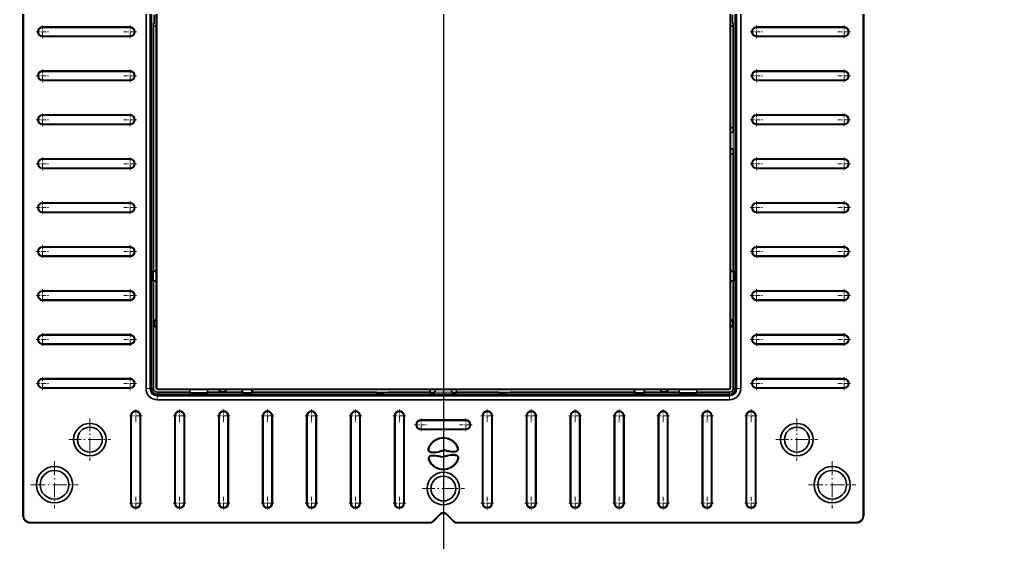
# Model space of a CAD drawing. Header units: inches. Extents: x 258415 to 640093, y 441672 to 945769.
# Drawn here: x 318819.8 to 319075.1, y 470192.4 to 470329.5 of the extents above; entities that cross this region are included whole.
import ezdxf

# ---------------------------------------------------------------- set-up
doc = ezdxf.new("R2010")
doc.units = ezdxf.units.IN
doc.header["$MEASUREMENT"] = 0
doc.linetypes.add('DASHDOT', pattern=[18.5, 12, -3, 0.5, -3])
doc.layers.add('A-DIMESNION-1', color=7, linetype='Continuous')
doc.layers.add('CQ_callout', color=34, linetype='Continuous')
doc.layers.add('CQ Lighting', color=5, linetype='Continuous', lineweight=0)
doc.layers.add('CQ lighting plan', color=7, linetype='Continuous', lineweight=0)
doc.styles.get("Standard").update_dxf_attribs({"font": 'arial.ttf'})
doc.dimstyles.new('CQ Anno', dxfattribs={"dimscale": 40, "dimtxt": 2.2, "dimasz": 0.75, "dimexe": 1, "dimexo": 0.5, "dimgap": 0.5, "dimtad": 1, "dimrnd": 1, "dimdsep": 46, "dimtxsty": 'Standard', "dimblk": 'x-04-bw-gf-dim-50$0$DIM12', "dimcen": 0.0025, "dimdle": 0.5, "dimclrd": 8, "dimclre": 8, "dimclrt": 2, "dimazin": 2, "dimtfac": 1, "dimtix": 1, "dimtmove": 1, "dimatfit": 0, "dimfxl": 50, "dimtolj": 1, "dimtzin": 0, "dimlwd": -1, "dimarcsym": 1})
doc.dimstyles.get("Standard").update_dxf_attribs({"dimtxt": 0.18, "dimasz": 0.18, "dimexe": 0.18, "dimexo": 0.0625, "dimgap": 0.09, "dimtad": 0, "dimtih": 1, "dimtoh": 1, "dimdec": 4, "dimzin": 0, "dimdsep": 46, "dimtxsty": 'Standard', "dimcen": 0.09, "dimadec": 0, "dimazin": 0, "dimtfac": 1, "dimtdec": 4, "dimtofl": 0, "dimtmove": 0, "dimatfit": 3, "dimfxl": 1, "dimtolj": 1, "dimtzin": 0, "dimarcsym": 0})

# ---------------------------------------------------------------- blocks, each defined once
blk = doc.blocks.new('T.HC0E0.HQ12 top')
at = {"layer": 'CQ Lighting', "color": 1, "lineweight": 35}
for p, q in [((441352.04, 519356.81), (441486.63, 519356.81)), ((441352.04, 519356.69), (441486.63, 519356.69)), ((441350.04, 519250.23), (441350.04, 519354.81)), ((441350.16, 519250.23), (441350.16, 519354.81)), ((441385.27, 519328.78), (441385.27, 519351.66)), ((441385.39, 519328.78), (441385.39, 519351.66)), ((441387.69, 519328.78), (441387.69, 519351.66)), ((441387.81, 519328.78), (441387.81, 519351.66)), ((441396.77, 519328.78), (441396.77, 519351.66)), ((441396.89, 519328.78), (441396.89, 519351.66)), ((441399.19, 519328.78), (441399.19, 519351.66)), ((441399.31, 519328.78), (441399.31, 519351.66)), ((441408.27, 519328.78), (441408.27, 519351.66)), ((441408.39, 519328.78), (441408.39, 519351.66)), ((441410.69, 519328.78), (441410.69, 519351.66)), ((441410.81, 519328.78), (441410.81, 519351.66)), ((441419.77, 519328.78), (441419.77, 519351.66)), ((441419.89, 519328.78), (441419.89, 519351.66)), ((441422.19, 519328.78), (441422.19, 519351.66)), ((441422.31, 519328.78), (441422.31, 519351.66)), ((441431.27, 519328.78), (441431.27, 519351.66)), ((441431.39, 519328.78), (441431.39, 519351.66)), ((441433.69, 519328.78), (441433.69, 519351.66)), ((441433.81, 519328.78), (441433.81, 519351.66)), ((441442.77, 519328.78), (441442.77, 519351.66)), ((441442.89, 519328.78), (441442.89, 519351.66)), ((441445.19, 519328.78), (441445.19, 519351.66)), ((441445.31, 519328.78), (441445.31, 519351.66)), ((441454.27, 519328.78), (441454.27, 519351.66)), ((441454.39, 519328.78), (441454.39, 519351.66)), ((441456.69, 519328.78), (441456.69, 519351.66)), ((441456.81, 519328.78), (441456.81, 519351.66)), ((441465.77, 519328.78), (441465.77, 519351.66)), ((441465.89, 519328.78), (441465.89, 519351.66)), ((441468.19, 519328.78), (441468.19, 519351.66)), ((441468.31, 519328.78), (441468.31, 519351.66)), ((441477.27, 519328.78), (441477.27, 519351.66)), ((441477.39, 519328.78), (441477.39, 519351.66)), ((441479.69, 519328.78), (441479.69, 519351.66)), ((441479.81, 519328.78), (441479.81, 519351.66)), ((441355.19, 519328.59), (441378.08, 519328.59)), ((441355.19, 519328.46), (441378.08, 519328.46)), ((441355.19, 519326.16), (441378.08, 519326.16)), ((441355.19, 519326.04), (441378.08, 519326.04)), ((441594.89, 519324.61), (441385.19, 519324.61)), ((441594.89, 519323.55), (441385.19, 519323.55)), ((441594.89, 519323.15), (441385.19, 519323.15)), ((441413.29, 519322.62), (441385.19, 519322.62)), ((441594.65, 519321.92), (441385.43, 519321.92)), ((441478.55, 519322.62), (441415.99, 519322.62)), ((441382.24, 519321.66), (441382.24, 519171.96)), ((441383.31, 519321.66), (441383.31, 519171.96)), ((441383.7, 519321.66), (441383.7, 519171.96)), ((441384.93, 519321.42), (441384.93, 519172.21)), ((441385.04, 519321.31), (441385.04, 519172.31)), ((441594.54, 519321.81), (441385.54, 519321.81)), ((441355.19, 519317.09), (441378.08, 519317.09)), ((441355.19, 519316.96), (441378.08, 519316.96)), ((441355.19, 519314.66), (441378.08, 519314.66)), ((441355.19, 519314.54), (441378.08, 519314.54)), ((441355.19, 519305.59), (441378.08, 519305.59)), ((441355.19, 519305.46), (441378.08, 519305.46)), ((441355.19, 519303.16), (441378.08, 519303.16)), ((441355.19, 519303.04), (441378.08, 519303.04)), ((441384.23, 519296.76), (441384.23, 519266.28)), ((441355.19, 519294.09), (441378.08, 519294.09)), ((441355.19, 519293.96), (441378.08, 519293.96)), ((441355.19, 519291.66), (441378.08, 519291.66)), ((441355.19, 519291.54), (441378.08, 519291.54)), ((441355.19, 519282.59), (441378.08, 519282.59)), ((441355.19, 519282.46), (441378.08, 519282.46)), ((441355.19, 519280.16), (441378.08, 519280.16)), ((441355.19, 519280.04), (441378.08, 519280.04)), ((441355.19, 519271.09), (441378.08, 519271.09)), ((441355.19, 519270.96), (441378.08, 519270.96)), ((441355.19, 519268.66), (441378.08, 519268.66)), ((441355.19, 519268.54), (441378.08, 519268.54)), ((441355.19, 519259.59), (441378.08, 519259.59)), ((441355.19, 519259.46), (441378.08, 519259.46)), ((441355.19, 519257.16), (441378.08, 519257.16)), ((441355.19, 519257.04), (441378.08, 519257.04)), ((441350.04, 519138.81), (441350.04, 519243.4)), ((441350.16, 519138.81), (441350.16, 519243.4)), ((441355.19, 519236.59), (441378.08, 519236.59)), ((441355.19, 519236.46), (441378.08, 519236.46)), ((441355.19, 519234.16), (441378.08, 519234.16)), ((441355.19, 519234.04), (441378.08, 519234.04)), ((441355.19, 519225.09), (441378.08, 519225.09)), ((441355.19, 519224.96), (441378.08, 519224.96)), ((441384.23, 519227.35), (441384.23, 519196.86)), ((441355.19, 519222.66), (441378.08, 519222.66)), ((441355.19, 519222.54), (441378.08, 519222.54)), ((441355.19, 519213.59), (441378.08, 519213.59)), ((441355.19, 519213.46), (441378.08, 519213.46)), ((441355.19, 519211.16), (441378.08, 519211.16)), ((441355.19, 519211.04), (441378.08, 519211.04)), ((441355.19, 519202.09), (441378.08, 519202.09)), ((441355.19, 519201.96), (441378.08, 519201.96)), ((441355.19, 519199.66), (441378.08, 519199.66)), ((441355.19, 519199.54), (441378.08, 519199.54)), ((441355.19, 519190.59), (441378.08, 519190.59)), ((441355.19, 519190.46), (441378.08, 519190.46)), ((441355.19, 519188.16), (441378.08, 519188.16)), ((441355.19, 519188.04), (441378.08, 519188.04)), ((441355.19, 519179.09), (441378.08, 519179.09)), ((441355.19, 519178.96), (441378.08, 519178.96)), ((441355.19, 519176.66), (441378.08, 519176.66)), ((441355.19, 519176.54), (441378.08, 519176.54)), ((441385.43, 519171.71), (441594.65, 519171.71)), ((441385.54, 519171.81), (441594.54, 519171.81)), ((441385.19, 519171.01), (441413.29, 519171.01)), ((441385.19, 519170.48), (441594.89, 519170.48)), ((441385.19, 519170.08), (441594.89, 519170.08)), ((441385.19, 519169.01), (441594.89, 519169.01)), ((441355.19, 519167.59), (441378.08, 519167.59)), ((441355.19, 519167.46), (441378.08, 519167.46)), ((441355.19, 519165.16), (441378.08, 519165.16)), ((441355.19, 519165.04), (441378.08, 519165.04)), ((441385.27, 519141.96), (441385.27, 519164.85)), ((441385.39, 519141.96), (441385.39, 519164.85)), ((441387.69, 519141.96), (441387.69, 519164.85)), ((441387.81, 519141.96), (441387.81, 519164.85)), ((441396.77, 519141.96), (441396.77, 519164.85)), ((441396.89, 519141.96), (441396.89, 519164.85)), ((441399.19, 519141.96), (441399.19, 519164.85)), ((441399.31, 519141.96), (441399.31, 519164.85)), ((441408.27, 519141.96), (441408.27, 519164.85)), ((441408.39, 519141.96), (441408.39, 519164.85)), ((441410.69, 519141.96), (441410.69, 519164.85)), ((441410.81, 519141.96), (441410.81, 519164.85)), ((441419.77, 519141.96), (441419.77, 519164.85)), ((441419.89, 519141.96), (441419.89, 519164.85)), ((441422.19, 519141.96), (441422.19, 519164.85)), ((441422.31, 519141.96), (441422.31, 519164.85)), ((441431.27, 519141.96), (441431.27, 519164.85)), ((441431.39, 519141.96), (441431.39, 519164.85)), ((441433.69, 519141.96), (441433.69, 519164.85)), ((441433.81, 519141.96), (441433.81, 519164.85)), ((441442.77, 519141.96), (441442.77, 519164.85)), ((441442.89, 519141.96), (441442.89, 519164.85)), ((441445.19, 519141.96), (441445.19, 519164.85)), ((441445.31, 519141.96), (441445.31, 519164.85)), ((441454.27, 519141.96), (441454.27, 519164.85)), ((441454.39, 519141.96), (441454.39, 519164.85)), ((441456.69, 519141.96), (441456.69, 519164.85)), ((441456.81, 519141.96), (441456.81, 519164.85)), ((441465.77, 519141.96), (441465.77, 519164.85)), ((441465.89, 519141.96), (441465.89, 519164.85)), ((441468.19, 519141.96), (441468.19, 519164.85)), ((441468.31, 519141.96), (441468.31, 519164.85)), ((441477.27, 519141.96), (441477.27, 519164.85)), ((441477.39, 519141.96), (441477.39, 519164.85)), ((441479.69, 519141.96), (441479.69, 519164.85)), ((441479.81, 519141.96), (441479.81, 519164.85)), ((441486.63, 519136.94), (441352.04, 519136.94)), ((441486.63, 519136.81), (441352.04, 519136.81))]:
    blk.add_line(p, q, dxfattribs=at)
at = {"layer": 'CQ Lighting', "color": 1, "lineweight": 13, "ltscale": 0.00307}
for p, q in [((441352.04, 519356.69), (441352.04, 519356.81)), ((441350.16, 519354.81), (441350.04, 519354.81)), ((441454.27, 519351.66), (441454.39, 519351.66)), ((441456.81, 519351.66), (441456.69, 519351.66)), ((441465.77, 519351.66), (441465.89, 519351.66)), ((441468.31, 519351.66), (441468.19, 519351.66)), ((441477.27, 519351.66), (441477.39, 519351.66)), ((441479.81, 519351.66), (441479.69, 519351.66)), ((441454.27, 519328.78), (441454.39, 519328.78)), ((441456.81, 519328.78), (441456.69, 519328.78)), ((441465.77, 519328.78), (441465.89, 519328.78)), ((441468.31, 519328.78), (441468.19, 519328.78)), ((441477.27, 519328.78), (441477.39, 519328.78)), ((441479.81, 519328.78), (441479.69, 519328.78)), ((441355.19, 519294.09), (441355.19, 519293.96)), ((441378.08, 519294.09), (441378.08, 519293.96)), ((441355.19, 519291.54), (441355.19, 519291.66)), ((441378.08, 519291.54), (441378.08, 519291.66)), ((441355.19, 519282.59), (441355.19, 519282.46)), ((441378.08, 519282.59), (441378.08, 519282.46)), ((441355.19, 519280.04), (441355.19, 519280.16)), ((441378.08, 519280.04), (441378.08, 519280.16)), ((441355.19, 519271.09), (441355.19, 519270.96)), ((441378.08, 519271.09), (441378.08, 519270.96)), ((441355.19, 519268.54), (441355.19, 519268.66)), ((441378.08, 519268.54), (441378.08, 519268.66)), ((441355.19, 519259.59), (441355.19, 519259.46)), ((441378.08, 519259.59), (441378.08, 519259.46)), ((441355.19, 519257.04), (441355.19, 519257.16)), ((441378.08, 519257.04), (441378.08, 519257.16)), ((441366.66, 519250.67), (441366.7, 519250.56)), ((441368.85, 519250.64), (441368.93, 519250.55)), ((441369.31, 519250.77), (441369.29, 519250.65)), ((441374.45, 519252.66), (441374.58, 519252.66)), ((441350.16, 519250.23), (441350.04, 519250.23)), ((441350.42, 519249.61), (441350.33, 519249.52)), ((441367.69, 519250.05), (441367.57, 519250.03)), ((441367.72, 519249.82), (441367.6, 519249.81)), ((441368.51, 519250.06), (441368.63, 519250.02)), ((441352.42, 519247.61), (441352.33, 519247.52)), ((441352.42, 519246.02), (441352.33, 519246.11)), ((441363.96, 519246.82), (441364.09, 519246.82)), ((441372.37, 519246.81), (441372.25, 519246.81)), ((441350.16, 519243.4), (441350.04, 519243.4)), ((441350.42, 519244.02), (441350.33, 519244.11)), ((441367.02, 519242.86), (441367.05, 519242.98)), ((441367.49, 519242.99), (441367.4, 519243.08)), ((441367.82, 519243.57), (441367.71, 519243.61)), ((441368.62, 519243.81), (441368.74, 519243.82)), ((441368.64, 519243.58), (441368.76, 519243.6)), ((441369.68, 519242.96), (441369.63, 519243.07)), ((441374.45, 519240.96), (441374.58, 519240.96)), ((441355.19, 519236.59), (441355.19, 519236.46)), ((441378.08, 519236.59), (441378.08, 519236.46)), ((441355.19, 519234.04), (441355.19, 519234.16)), ((441378.08, 519234.04), (441378.08, 519234.16)), ((441355.19, 519225.09), (441355.19, 519224.96)), ((441378.08, 519225.09), (441378.08, 519224.96)), ((441355.19, 519222.54), (441355.19, 519222.66)), ((441378.08, 519222.54), (441378.08, 519222.66)), ((441355.19, 519213.59), (441355.19, 519213.46)), ((441378.08, 519213.59), (441378.08, 519213.46)), ((441355.19, 519211.04), (441355.19, 519211.16)), ((441378.08, 519211.04), (441378.08, 519211.16)), ((441355.19, 519202.09), (441355.19, 519201.96)), ((441378.08, 519202.09), (441378.08, 519201.96)), ((441355.19, 519199.54), (441355.19, 519199.66)), ((441378.08, 519199.54), (441378.08, 519199.66)), ((441355.19, 519190.59), (441355.19, 519190.46)), ((441378.08, 519190.59), (441378.08, 519190.46)), ((441355.19, 519188.04), (441355.19, 519188.16)), ((441378.08, 519188.04), (441378.08, 519188.16)), ((441454.27, 519164.85), (441454.39, 519164.85)), ((441456.81, 519164.85), (441456.69, 519164.85)), ((441465.77, 519164.85), (441465.89, 519164.85)), ((441468.31, 519164.85), (441468.19, 519164.85)), ((441477.27, 519164.85), (441477.39, 519164.85)), ((441479.81, 519164.85), (441479.69, 519164.85)), ((441454.27, 519141.96), (441454.39, 519141.96)), ((441456.81, 519141.96), (441456.69, 519141.96)), ((441465.77, 519141.96), (441465.89, 519141.96)), ((441468.31, 519141.96), (441468.19, 519141.96)), ((441477.27, 519141.96), (441477.39, 519141.96)), ((441479.81, 519141.96), (441479.69, 519141.96)), ((441350.16, 519138.81), (441350.04, 519138.81)), ((441352.04, 519136.94), (441352.04, 519136.81))]:
    blk.add_line(p, q, dxfattribs=at)
at = {"layer": 'CQ Lighting', "color": 1, "linetype": 'DASHDOT', "lineweight": 13, "ltscale": 0.308749}
for p, q in [((441360.04, 519354.73), (441360.04, 519342.38)), ((441360.04, 519151.25), (441360.04, 519138.9))]:
    blk.add_line(p, q, dxfattribs=at)
at = {"layer": 'CQ Lighting', "color": 1, "linetype": 'DASHDOT', "lineweight": 13, "ltscale": 0.082732}
for p, q in [((441386.54, 519353.32), (441386.54, 519350.01)), ((441398.04, 519353.32), (441398.04, 519350.01)), ((441409.54, 519353.32), (441409.54, 519350.01)), ((441421.04, 519353.32), (441421.04, 519350.01)), ((441432.54, 519353.32), (441432.54, 519350.01)), ((441444.04, 519353.32), (441444.04, 519350.01)), ((441455.54, 519353.32), (441455.54, 519350.01)), ((441467.04, 519353.32), (441467.04, 519350.01)), ((441478.54, 519353.32), (441478.54, 519350.01)), ((441386.54, 519330.43), (441386.54, 519327.12)), ((441398.04, 519330.43), (441398.04, 519327.12)), ((441409.54, 519330.43), (441409.54, 519327.12)), ((441421.04, 519330.43), (441421.04, 519327.12)), ((441432.54, 519330.43), (441432.54, 519327.12)), ((441444.04, 519330.43), (441444.04, 519327.12)), ((441455.54, 519330.43), (441455.54, 519327.12)), ((441467.04, 519330.43), (441467.04, 519327.12)), ((441478.54, 519330.43), (441478.54, 519327.12)), ((441355.19, 519294.47), (441355.19, 519291.16)), ((441378.08, 519294.47), (441378.08, 519291.16)), ((441355.19, 519282.97), (441355.19, 519279.66)), ((441378.08, 519282.97), (441378.08, 519279.66)), ((441355.19, 519271.47), (441355.19, 519268.16)), ((441378.08, 519271.47), (441378.08, 519268.16)), ((441355.19, 519259.97), (441355.19, 519256.66)), ((441378.08, 519259.97), (441378.08, 519256.66)), ((441355.19, 519236.97), (441355.19, 519233.66)), ((441378.08, 519236.97), (441378.08, 519233.66)), ((441355.19, 519225.47), (441355.19, 519222.16)), ((441378.08, 519225.47), (441378.08, 519222.16)), ((441355.19, 519213.97), (441355.19, 519210.66)), ((441378.08, 519213.97), (441378.08, 519210.66)), ((441355.19, 519202.47), (441355.19, 519199.16)), ((441378.08, 519202.47), (441378.08, 519199.16)), ((441355.19, 519190.97), (441355.19, 519187.66)), ((441378.08, 519190.97), (441378.08, 519187.66)), ((441386.54, 519143.62), (441386.54, 519140.31)), ((441398.04, 519143.62), (441398.04, 519140.31)), ((441409.54, 519143.62), (441409.54, 519140.31)), ((441421.04, 519143.62), (441421.04, 519140.31)), ((441432.54, 519143.62), (441432.54, 519140.31)), ((441444.04, 519143.62), (441444.04, 519140.31)), ((441455.54, 519143.62), (441455.54, 519140.31)), ((441467.04, 519143.62), (441467.04, 519140.31)), ((441478.54, 519143.62), (441478.54, 519140.31))]:
    blk.add_line(p, q, dxfattribs=at)
at = {"layer": 'CQ Lighting', "color": 1, "linetype": 'DASHDOT', "lineweight": 13, "ltscale": 0.082731}
for p, q in [((441388.19, 519351.66), (441384.88, 519351.66)), ((441399.69, 519351.66), (441396.38, 519351.66)), ((441411.19, 519351.66), (441407.88, 519351.66)), ((441422.69, 519351.66), (441419.38, 519351.66)), ((441434.19, 519351.66), (441430.88, 519351.66)), ((441445.69, 519351.66), (441442.38, 519351.66)), ((441457.19, 519351.66), (441453.88, 519351.66)), ((441468.69, 519351.66), (441465.38, 519351.66)), ((441480.19, 519351.66), (441476.88, 519351.66)), ((441356.84, 519327.31), (441353.53, 519327.31)), ((441379.73, 519327.31), (441376.42, 519327.31)), ((441388.19, 519328.78), (441384.88, 519328.78)), ((441399.69, 519328.78), (441396.38, 519328.78)), ((441411.19, 519328.78), (441407.88, 519328.78)), ((441422.69, 519328.78), (441419.38, 519328.78)), ((441434.19, 519328.78), (441430.88, 519328.78)), ((441445.69, 519328.78), (441442.38, 519328.78)), ((441457.19, 519328.78), (441453.88, 519328.78)), ((441468.69, 519328.78), (441465.38, 519328.78)), ((441480.19, 519328.78), (441476.88, 519328.78)), ((441356.84, 519315.81), (441353.53, 519315.81)), ((441379.73, 519315.81), (441376.42, 519315.81)), ((441356.84, 519304.31), (441353.53, 519304.31)), ((441379.73, 519304.31), (441376.42, 519304.31)), ((441356.84, 519292.81), (441353.53, 519292.81)), ((441379.73, 519292.81), (441376.42, 519292.81)), ((441356.84, 519281.31), (441353.53, 519281.31)), ((441379.73, 519281.31), (441376.42, 519281.31)), ((441356.84, 519269.81), (441353.53, 519269.81)), ((441379.73, 519269.81), (441376.42, 519269.81)), ((441356.84, 519258.31), (441353.53, 519258.31)), ((441379.73, 519258.31), (441376.42, 519258.31)), ((441375.73, 519254.32), (441375.73, 519251.01)), ((441377.38, 519252.66), (441374.07, 519252.66)), ((441377.38, 519240.96), (441374.07, 519240.96)), ((441375.73, 519242.62), (441375.73, 519239.31)), ((441356.84, 519235.31), (441353.53, 519235.31)), ((441379.73, 519235.31), (441376.42, 519235.31)), ((441356.84, 519223.81), (441353.53, 519223.81)), ((441379.73, 519223.81), (441376.42, 519223.81)), ((441356.84, 519212.31), (441353.53, 519212.31)), ((441379.73, 519212.31), (441376.42, 519212.31)), ((441356.84, 519200.81), (441353.53, 519200.81)), ((441379.73, 519200.81), (441376.42, 519200.81)), ((441356.84, 519189.31), (441353.53, 519189.31)), ((441379.73, 519189.31), (441376.42, 519189.31)), ((441356.84, 519177.81), (441353.53, 519177.81)), ((441379.73, 519177.81), (441376.42, 519177.81)), ((441356.84, 519166.31), (441353.53, 519166.31)), ((441379.73, 519166.31), (441376.42, 519166.31)), ((441386.54, 519166.51), (441386.54, 519163.2)), ((441398.04, 519166.51), (441398.04, 519163.2)), ((441409.54, 519166.51), (441409.54, 519163.2)), ((441421.04, 519166.51), (441421.04, 519163.2)), ((441432.54, 519166.51), (441432.54, 519163.2)), ((441444.04, 519166.51), (441444.04, 519163.2)), ((441455.54, 519166.51), (441455.54, 519163.2)), ((441467.04, 519166.51), (441467.04, 519163.2)), ((441478.54, 519166.51), (441478.54, 519163.2)), ((441388.19, 519164.85), (441384.88, 519164.85)), ((441399.69, 519164.85), (441396.38, 519164.85)), ((441411.19, 519164.85), (441407.88, 519164.85)), ((441422.69, 519164.85), (441419.38, 519164.85)), ((441434.19, 519164.85), (441430.88, 519164.85)), ((441445.69, 519164.85), (441442.38, 519164.85)), ((441457.19, 519164.85), (441453.88, 519164.85)), ((441468.69, 519164.85), (441465.38, 519164.85)), ((441480.19, 519164.85), (441476.88, 519164.85)), ((441388.19, 519141.96), (441384.88, 519141.96)), ((441399.69, 519141.96), (441396.38, 519141.96)), ((441411.19, 519141.96), (441407.88, 519141.96)), ((441422.69, 519141.96), (441419.38, 519141.96)), ((441434.19, 519141.96), (441430.88, 519141.96)), ((441445.69, 519141.96), (441442.38, 519141.96)), ((441457.19, 519141.96), (441453.88, 519141.96)), ((441468.69, 519141.96), (441465.38, 519141.96)), ((441480.19, 519141.96), (441476.88, 519141.96))]:
    blk.add_line(p, q, dxfattribs=at)
at = {"layer": 'CQ Lighting', "color": 1, "lineweight": 13, "ltscale": 0.003069}
for p, q in [((441385.27, 519351.66), (441385.39, 519351.66)), ((441387.81, 519351.66), (441387.69, 519351.66)), ((441396.77, 519351.66), (441396.89, 519351.66)), ((441399.31, 519351.66), (441399.19, 519351.66)), ((441408.27, 519351.66), (441408.39, 519351.66)), ((441410.81, 519351.66), (441410.69, 519351.66)), ((441419.77, 519351.66), (441419.89, 519351.66)), ((441422.31, 519351.66), (441422.19, 519351.66)), ((441431.27, 519351.66), (441431.39, 519351.66)), ((441433.81, 519351.66), (441433.69, 519351.66)), ((441442.77, 519351.66), (441442.89, 519351.66)), ((441445.31, 519351.66), (441445.19, 519351.66)), ((441355.19, 519328.59), (441355.19, 519328.46)), ((441378.08, 519328.59), (441378.08, 519328.46)), ((441385.27, 519328.78), (441385.39, 519328.78)), ((441387.81, 519328.78), (441387.69, 519328.78)), ((441396.77, 519328.78), (441396.89, 519328.78)), ((441399.31, 519328.78), (441399.19, 519328.78)), ((441408.27, 519328.78), (441408.39, 519328.78)), ((441410.81, 519328.78), (441410.69, 519328.78)), ((441419.77, 519328.78), (441419.89, 519328.78)), ((441422.31, 519328.78), (441422.19, 519328.78)), ((441431.27, 519328.78), (441431.39, 519328.78)), ((441433.81, 519328.78), (441433.69, 519328.78)), ((441442.77, 519328.78), (441442.89, 519328.78)), ((441445.31, 519328.78), (441445.19, 519328.78)), ((441355.19, 519326.04), (441355.19, 519326.16)), ((441378.08, 519326.04), (441378.08, 519326.16)), ((441355.19, 519317.09), (441355.19, 519316.96)), ((441378.08, 519317.09), (441378.08, 519316.96)), ((441355.19, 519314.54), (441355.19, 519314.66)), ((441378.08, 519314.54), (441378.08, 519314.66)), ((441355.19, 519305.59), (441355.19, 519305.46)), ((441378.08, 519305.59), (441378.08, 519305.46)), ((441355.19, 519303.04), (441355.19, 519303.16)), ((441378.08, 519303.04), (441378.08, 519303.16)), ((441377, 519252.66), (441376.88, 519252.66)), ((441377, 519240.96), (441376.88, 519240.96)), ((441355.19, 519179.09), (441355.19, 519178.96)), ((441378.08, 519179.09), (441378.08, 519178.96)), ((441355.19, 519176.54), (441355.19, 519176.66)), ((441378.08, 519176.54), (441378.08, 519176.66)), ((441355.19, 519167.59), (441355.19, 519167.46)), ((441378.08, 519167.59), (441378.08, 519167.46)), ((441355.19, 519165.04), (441355.19, 519165.16)), ((441378.08, 519165.04), (441378.08, 519165.16)), ((441385.27, 519164.85), (441385.39, 519164.85)), ((441387.81, 519164.85), (441387.69, 519164.85)), ((441396.77, 519164.85), (441396.89, 519164.85)), ((441399.31, 519164.85), (441399.19, 519164.85)), ((441408.27, 519164.85), (441408.39, 519164.85)), ((441410.81, 519164.85), (441410.69, 519164.85)), ((441419.77, 519164.85), (441419.89, 519164.85)), ((441422.31, 519164.85), (441422.19, 519164.85)), ((441431.27, 519164.85), (441431.39, 519164.85)), ((441433.81, 519164.85), (441433.69, 519164.85)), ((441442.77, 519164.85), (441442.89, 519164.85)), ((441445.31, 519164.85), (441445.19, 519164.85)), ((441385.27, 519141.96), (441385.39, 519141.96)), ((441387.81, 519141.96), (441387.69, 519141.96)), ((441396.77, 519141.96), (441396.89, 519141.96)), ((441399.31, 519141.96), (441399.19, 519141.96)), ((441408.27, 519141.96), (441408.39, 519141.96)), ((441410.81, 519141.96), (441410.69, 519141.96)), ((441419.77, 519141.96), (441419.89, 519141.96)), ((441422.31, 519141.96), (441422.19, 519141.96)), ((441431.27, 519141.96), (441431.39, 519141.96)), ((441433.81, 519141.96), (441433.69, 519141.96)), ((441442.77, 519141.96), (441442.89, 519141.96)), ((441445.31, 519141.96), (441445.19, 519141.96))]:
    blk.add_line(p, q, dxfattribs=at)
at = {"layer": 'CQ Lighting', "color": 1, "linetype": 'DASHDOT', "lineweight": 13, "ltscale": 0.30875}
for p, q in [((441366.21, 519348.55), (441353.86, 519348.55)), ((441366.21, 519145.08), (441353.86, 519145.08))]:
    blk.add_line(p, q, dxfattribs=at)
at = {"layer": 'CQ Lighting', "color": 1, "linetype": 'DASHDOT', "lineweight": 13, "ltscale": 0.276251}
blk.add_line((441371.85, 519344.83), (441371.85, 519333.78), dxfattribs=at)
at = {"layer": 'CQ Lighting', "color": 1, "linetype": 'DASHDOT', "lineweight": 13, "ltscale": 0.27625}
for p, q in [((441377.38, 519339.31), (441366.33, 519339.31)), ((441359.04, 519252.34), (441359.04, 519241.29)), ((441364.56, 519246.81), (441353.51, 519246.81)), ((441371.85, 519159.85), (441371.85, 519148.8)), ((441377.38, 519154.32), (441366.33, 519154.32))]:
    blk.add_line(p, q, dxfattribs=at)
at = {"layer": 'CQ Lighting', "color": 1, "linetype": 'DASHDOT', "lineweight": 13, "ltscale": 0.08273}
for p, q in [((441355.19, 519328.97), (441355.19, 519325.66)), ((441378.08, 519328.97), (441378.08, 519325.66)), ((441355.19, 519317.47), (441355.19, 519314.16)), ((441378.08, 519317.47), (441378.08, 519314.16)), ((441355.19, 519305.97), (441355.19, 519302.66)), ((441378.08, 519305.97), (441378.08, 519302.66)), ((441355.19, 519179.47), (441355.19, 519176.16)), ((441378.08, 519179.47), (441378.08, 519176.16)), ((441355.19, 519167.97), (441355.19, 519164.66)), ((441378.08, 519167.97), (441378.08, 519164.66))]:
    blk.add_line(p, q, dxfattribs=at)
at = {"layer": 'CQ Lighting', "color": 1, "lineweight": 13, "ltscale": 0.026749}
for p, q in [((441385.19, 519324.61), (441385.19, 519323.55)), ((441382.24, 519321.66), (441383.31, 519321.66)), ((441382.24, 519171.96), (441383.31, 519171.96)), ((441385.19, 519169.01), (441385.19, 519170.08))]:
    blk.add_line(p, q, dxfattribs=at)
at = {"layer": 'CQ Lighting', "color": 1, "lineweight": 13, "ltscale": 0.013243}
for p, q in [((441385.19, 519323.15), (441385.19, 519322.62)), ((441383.7, 519321.66), (441384.23, 519321.66)), ((441383.7, 519171.96), (441384.23, 519171.96)), ((441385.19, 519170.48), (441385.19, 519171.01))]:
    blk.add_line(p, q, dxfattribs=at)
at = {"layer": 'CQ Lighting', "color": 1, "lineweight": 13, "ltscale": 0.003856}
for p, q in [((441385.43, 519321.92), (441385.54, 519321.81)), ((441384.93, 519321.42), (441385.04, 519321.31)), ((441384.93, 519172.21), (441385.04, 519172.31)), ((441385.43, 519171.71), (441385.54, 519171.81))]:
    blk.add_line(p, q, dxfattribs=at)
at = {"layer": 'CQ Lighting', "color": 1, "lineweight": 35, "ltscale": 0.004443}
for p, q in [((441413.29, 519322.62), (441413.42, 519322.75)), ((441415.99, 519322.62), (441415.86, 519322.75)), ((441384.23, 519299.46), (441384.1, 519299.34)), ((441384.23, 519296.76), (441384.1, 519296.89)), ((441384.23, 519196.86), (441384.1, 519196.74)), ((441384.23, 519194.16), (441384.1, 519194.29)), ((441413.29, 519171.01), (441413.42, 519170.88)), ((441415.99, 519171.01), (441415.86, 519170.88))]:
    blk.add_line(p, q, dxfattribs=at)
at = {"layer": 'CQ Lighting', "color": 1, "lineweight": 35, "ltscale": 0.017497}
for p, q in [((441413.29, 519321.92), (441413.29, 519322.62)), ((441415.99, 519321.92), (441415.99, 519322.62))]:
    blk.add_line(p, q, dxfattribs=at)
at = {"layer": 'CQ Lighting', "color": 1, "lineweight": 35, "ltscale": 0.020639}
for p, q in [((441413.42, 519321.92), (441413.42, 519322.75)), ((441415.86, 519321.92), (441415.86, 519322.75))]:
    blk.add_line(p, q, dxfattribs=at)
at = {"layer": 'CQ Lighting', "color": 1, "lineweight": 35, "ltscale": 0.061217}
for p, q in [((441415.86, 519322.75), (441413.42, 519322.75)), ((441384.1, 519296.89), (441384.1, 519299.34)), ((441415.86, 519170.88), (441413.42, 519170.88))]:
    blk.add_line(p, q, dxfattribs=at)
at = {"layer": 'CQ Lighting', "color": 1, "lineweight": 35, "ltscale": 0.017352}
blk.add_line((441480.04, 519321.92), (441480.04, 519322.62), dxfattribs=at)
at = {"layer": 'CQ Lighting', "color": 1, "lineweight": 35, "ltscale": 0.010924}
for p, q in [((441480.97, 519322.5), (441480.55, 519322.61)), ((441480.97, 519171.13), (441480.55, 519171.02))]:
    blk.add_line(p, q, dxfattribs=at)
at = {"layer": 'CQ Lighting', "color": 1, "lineweight": 35, "ltscale": 0.21375}
for p, q in [((441384.23, 519321.66), (441384.23, 519313.11)), ((441384.23, 519180.51), (441384.23, 519171.96))]:
    blk.add_line(p, q, dxfattribs=at)
at = {"layer": 'CQ Lighting', "color": 1, "lineweight": 35, "ltscale": 0.007039}
for p, q in [((441384.04, 519312.83), (441384.04, 519313.11)), ((441384.04, 519184.83), (441384.04, 519185.11))]:
    blk.add_line(p, q, dxfattribs=at)
at = {"layer": 'CQ Lighting', "color": 1, "lineweight": 35, "ltscale": 0.022273}
for p, q in [((441384.04, 519313.11), (441384.93, 519313.11)), ((441384.04, 519308.51), (441384.93, 519308.51)), ((441384.04, 519185.11), (441384.93, 519185.11)), ((441384.04, 519180.51), (441384.93, 519180.51))]:
    blk.add_line(p, q, dxfattribs=at)
at = {"layer": 'CQ Lighting', "color": 1, "lineweight": 35, "ltscale": 0.107961}
for p, q in [((441384.04, 519308.51), (441384.04, 519312.83)), ((441384.04, 519180.51), (441384.04, 519184.83))]:
    blk.add_line(p, q, dxfattribs=at)
at = {"layer": 'CQ Lighting', "color": 1, "lineweight": 35, "ltscale": 0.226248}
blk.add_line((441384.23, 519308.51), (441384.23, 519299.46), dxfattribs=at)
at = {"layer": 'CQ Lighting', "color": 1, "lineweight": 35, "ltscale": 0.020638}
for p, q in [((441384.93, 519299.34), (441384.1, 519299.34)), ((441384.93, 519296.89), (441384.1, 519296.89)), ((441384.93, 519196.74), (441384.1, 519196.74)), ((441384.93, 519194.29), (441384.1, 519194.29)), ((441413.42, 519170.88), (441413.42, 519171.71)), ((441415.86, 519170.88), (441415.86, 519171.71))]:
    blk.add_line(p, q, dxfattribs=at)
at = {"layer": 'CQ Lighting', "color": 1, "lineweight": 35, "ltscale": 0.017496}
for p, q in [((441384.23, 519299.46), (441384.93, 519299.46)), ((441384.23, 519296.76), (441384.93, 519296.76)), ((441384.23, 519196.86), (441384.93, 519196.86)), ((441384.23, 519194.16), (441384.93, 519194.16)), ((441413.29, 519171.01), (441413.29, 519171.71)), ((441415.99, 519171.01), (441415.99, 519171.71))]:
    blk.add_line(p, q, dxfattribs=at)
at = {"layer": 'CQ Lighting', "color": 1, "lineweight": 35, "ltscale": 0.000476}
for p, q in [((441384.22, 519264.31), (441384.22, 519264.29)), ((441384.22, 519261.32), (441384.22, 519261.34)), ((441384.22, 519232.31), (441384.22, 519232.29)), ((441384.22, 519229.32), (441384.22, 519229.34)), ((441432.56, 519170.99), (441432.54, 519170.99)), ((441435.52, 519170.99), (441435.54, 519170.99)), ((441464.56, 519170.99), (441464.54, 519170.99)), ((441467.52, 519170.99), (441467.54, 519170.99))]:
    blk.add_line(p, q, dxfattribs=at)
at = {"layer": 'CQ Lighting', "color": 1, "lineweight": 35, "ltscale": 0.227061}
for p, q in [((441384.23, 519259.35), (441384.23, 519250.27)), ((441384.23, 519243.36), (441384.23, 519234.28))]:
    blk.add_line(p, q, dxfattribs=at)
at = {"layer": 'CQ Lighting', "color": 1, "lineweight": 35, "ltscale": 0.2925}
for p, q in [((441374.45, 519240.96), (441374.45, 519252.66)), ((441374.58, 519240.96), (441374.58, 519252.66)), ((441376.88, 519240.96), (441376.88, 519252.66)), ((441377, 519240.96), (441377, 519252.66))]:
    blk.add_line(p, q, dxfattribs=at)
at = {"layer": 'CQ Lighting', "color": 1, "lineweight": 35, "ltscale": 0.070711}
for p, q in [((441350.33, 519249.52), (441352.33, 519247.52)), ((441350.42, 519249.61), (441352.42, 519247.61)), ((441350.33, 519244.11), (441352.33, 519246.11)), ((441350.42, 519244.02), (441352.42, 519246.02))]:
    blk.add_line(p, q, dxfattribs=at)
at = {"layer": 'CQ Lighting', "color": 1, "lineweight": 35, "ltscale": 0.031544}
for p, q in [((441384.2, 519250.27), (441384.2, 519249.01)), ((441384.2, 519244.62), (441384.2, 519243.36))]:
    blk.add_line(p, q, dxfattribs=at)
at = {"layer": 'CQ Lighting', "color": 1, "lineweight": 35, "ltscale": 0.018345}
for p, q in [((441384.93, 519250.24), (441384.2, 519250.27)), ((441384.93, 519243.39), (441384.2, 519243.36))]:
    blk.add_line(p, q, dxfattribs=at)
at = {"layer": 'CQ Lighting', "color": 1, "lineweight": 35, "ltscale": 0.001102}
for p, q in [((441384.22, 519248.97), (441384.2, 519249.01)), ((441384.22, 519244.66), (441384.2, 519244.62))]:
    blk.add_line(p, q, dxfattribs=at)
at = {"layer": 'CQ Lighting', "color": 1, "lineweight": 35, "ltscale": 0.018337}
for p, q in [((441384.93, 519248.99), (441384.2, 519249.01)), ((441384.93, 519244.64), (441384.2, 519244.62))]:
    blk.add_line(p, q, dxfattribs=at)
at = {"layer": 'CQ Lighting', "color": 1, "lineweight": 13, "ltscale": 0.107585}
for p, q in [((441384.22, 519248.97), (441384.22, 519244.66)), ((441452.19, 519170.99), (441447.89, 519170.99))]:
    blk.add_line(p, q, dxfattribs=at)
at = {"layer": 'CQ Lighting', "color": 1, "lineweight": 35, "ltscale": 0.003193}
for p, q in [((441367.21, 519247.12), (441367.34, 519247.12)), ((441369.13, 519246.51), (441369, 519246.51))]:
    blk.add_line(p, q, dxfattribs=at)
at = {"layer": 'CQ Lighting', "color": 1, "lineweight": 35, "ltscale": 0.061216}
blk.add_line((441384.1, 519194.29), (441384.1, 519196.74), dxfattribs=at)
at = {"layer": 'CQ Lighting', "color": 1, "lineweight": 35, "ltscale": 0.22625}
blk.add_line((441384.23, 519194.16), (441384.23, 519185.11), dxfattribs=at)
at = {"layer": 'CQ Lighting', "color": 1, "lineweight": 35, "ltscale": 0.01833}
for p, q in [((441446.59, 519170.97), (441446.61, 519171.71)), ((441453.49, 519170.97), (441453.46, 519171.71))]:
    blk.add_line(p, q, dxfattribs=at)
at = {"layer": 'CQ Lighting', "color": 1, "lineweight": 35, "ltscale": 0.018322}
for p, q in [((441447.86, 519171.71), (441447.85, 519170.97)), ((441452.22, 519171.71), (441452.23, 519170.97))]:
    blk.add_line(p, q, dxfattribs=at)
at = {"layer": 'CQ Lighting', "color": 1, "lineweight": 35, "ltscale": 0.017349}
blk.add_line((441480.04, 519171.71), (441480.04, 519171.01), dxfattribs=at)
at = {"layer": 'CQ Lighting', "color": 1, "lineweight": 35, "ltscale": 0.364604}
blk.add_line((441415.99, 519171.01), (441430.57, 519171.01), dxfattribs=at)
at = {"layer": 'CQ Lighting', "color": 1, "lineweight": 35, "ltscale": 0.227122}
for p, q in [((441437.51, 519171.01), (441446.59, 519171.01)), ((441453.49, 519171.01), (441462.57, 519171.01))]:
    blk.add_line(p, q, dxfattribs=at)
at = {"layer": 'CQ Lighting', "color": 1, "lineweight": 35, "ltscale": 0.031513}
for p, q in [((441446.59, 519170.97), (441447.85, 519170.97)), ((441453.49, 519170.97), (441452.23, 519170.97))]:
    blk.add_line(p, q, dxfattribs=at)
at = {"layer": 'CQ Lighting', "color": 1, "lineweight": 35, "ltscale": 0.001068}
for p, q in [((441447.89, 519170.99), (441447.85, 519170.97)), ((441452.19, 519170.99), (441452.23, 519170.97))]:
    blk.add_line(p, q, dxfattribs=at)
at = {"layer": 'CQ Lighting', "color": 1, "lineweight": 35, "ltscale": 0.226101}
blk.add_line((441469.51, 519171.01), (441478.55, 519171.01), dxfattribs=at)
at = {"layer": 'CQ Lighting', "color": 1, "lineweight": 35}
for points in [[(441478.55, 519322.62), (441480.16, 519322.62), (441480.52, 519322.61), (441480.54, 519322.61), (441480.55, 519322.61)], [(441480.97, 519322.5), (441480.98, 519322.5), (441481.22, 519322.49), (441482.97, 519322.48)], [(441384.22, 519264.31), (441384.23, 519265.39), (441384.23, 519266.28)], [(441384.22, 519261.34), (441384.2, 519262.35), (441384.21, 519264.27), (441384.22, 519264.29)], [(441384.23, 519259.35), (441384.22, 519260.96), (441384.22, 519261.32)], [(441363.96, 519246.82), (441363.99, 519247.29), (441364.07, 519247.77), (441364.22, 519248.25), (441364.42, 519248.72), (441364.83, 519249.35), (441365.35, 519249.91), (441365.75, 519250.22), (441366.19, 519250.47), (441366.66, 519250.67)], [(441364.09, 519246.82), (441364.15, 519247.54), (441364.34, 519248.22), (441364.64, 519248.85), (441365.03, 519249.41), (441365.52, 519249.89), (441366.08, 519250.27), (441366.7, 519250.56)], [(441368.51, 519250.06), (441368.6, 519250.28), (441368.72, 519250.49), (441368.85, 519250.64)], [(441368.63, 519250.02), (441368.76, 519250.32), (441368.93, 519250.55)], [(441369.29, 519250.65), (441369.64, 519250.56), (441369.98, 519250.43), (441370.32, 519250.25), (441370.64, 519250.03), (441371.19, 519249.53), (441371.63, 519248.94), (441371.97, 519248.27), (441372.18, 519247.55), (441372.25, 519246.81)], [(441369.31, 519250.77), (441369.83, 519250.62), (441370.32, 519250.39), (441370.66, 519250.17), (441370.97, 519249.92), (441371.26, 519249.63), (441371.52, 519249.32), (441371.82, 519248.87), (441372.05, 519248.38), (441372.23, 519247.87), (441372.33, 519247.34), (441372.37, 519246.81)], [(441367.6, 519249.81), (441367.6, 519249.33), (441367.56, 519248.83), (441367.46, 519248.19), (441367.21, 519247.12)], [(441367.72, 519249.82), (441367.73, 519249.53), (441367.69, 519248.91), (441367.56, 519248.05), (441367.34, 519247.12)], [(441369, 519246.51), (441368.62, 519247.85), (441368.48, 519248.57), (441368.43, 519248.95), (441368.42, 519249.52), (441368.51, 519250.06)], [(441369.13, 519246.51), (441368.81, 519247.64), (441368.67, 519248.19), (441368.55, 519248.98), (441368.54, 519249.53), (441368.63, 519250.02)], [(441384.93, 519248.94), (441384.24, 519248.96), (441384.22, 519248.96), (441384.22, 519248.97)], [(441367.02, 519242.86), (441366.51, 519243.01), (441366.02, 519243.24), (441365.68, 519243.46), (441365.37, 519243.71), (441365.07, 519243.99), (441364.81, 519244.31), (441364.52, 519244.76), (441364.28, 519245.25), (441364.11, 519245.76), (441364, 519246.29), (441363.96, 519246.82)], [(441367.05, 519242.98), (441366.69, 519243.07), (441366.35, 519243.2), (441366.01, 519243.38), (441365.69, 519243.6), (441365.15, 519244.1), (441364.7, 519244.69), (441364.37, 519245.36), (441364.16, 519246.08), (441364.09, 519246.82)], [(441367.21, 519247.12), (441367.53, 519245.99), (441367.66, 519245.44), (441367.79, 519244.65), (441367.79, 519244.1), (441367.71, 519243.61)], [(441367.34, 519247.12), (441367.71, 519245.78), (441367.86, 519245.06), (441367.91, 519244.68), (441367.92, 519244.11), (441367.82, 519243.57)], [(441368.62, 519243.81), (441368.61, 519244.1), (441368.64, 519244.72), (441368.77, 519245.58), (441369, 519246.51)], [(441368.74, 519243.82), (441368.73, 519244.3), (441368.77, 519244.8), (441368.87, 519245.44), (441369.13, 519246.51)], [(441372.25, 519246.81), (441372.18, 519246.09), (441372, 519245.41), (441371.7, 519244.78), (441371.3, 519244.22), (441370.82, 519243.74), (441370.26, 519243.36), (441369.63, 519243.07)], [(441372.37, 519246.81), (441372.34, 519246.34), (441372.26, 519245.86), (441372.12, 519245.38), (441371.91, 519244.91), (441371.5, 519244.28), (441370.98, 519243.72), (441370.58, 519243.41), (441370.14, 519243.16), (441369.68, 519242.96)], [(441367.71, 519243.61), (441367.58, 519243.31), (441367.4, 519243.08)], [(441367.82, 519243.57), (441367.74, 519243.35), (441367.62, 519243.14), (441367.49, 519242.99)], [(441384.93, 519244.69), (441384.24, 519244.67), (441384.22, 519244.66), (441384.22, 519244.66)], [(441384.22, 519232.31), (441384.23, 519233.39), (441384.23, 519234.28)], [(441384.22, 519229.34), (441384.2, 519230.35), (441384.21, 519232.27), (441384.22, 519232.29)], [(441384.23, 519227.35), (441384.22, 519228.96), (441384.22, 519229.32)], [(441447.91, 519171.71), (441447.89, 519171.02), (441447.89, 519171), (441447.89, 519170.99)], [(441452.16, 519171.71), (441452.19, 519171.02), (441452.19, 519171), (441452.19, 519170.99)], [(441432.54, 519170.99), (441431.12, 519171.01), (441430.57, 519171.01)], [(441435.52, 519170.99), (441434.43, 519170.98), (441432.89, 519170.98), (441432.56, 519170.99)], [(441435.54, 519170.99), (441436.96, 519171.01), (441437.51, 519171.01)], [(441464.54, 519170.99), (441463.12, 519171.01), (441462.57, 519171.01)], [(441467.52, 519170.99), (441466.43, 519170.98), (441464.89, 519170.98), (441464.56, 519170.99)], [(441467.54, 519170.99), (441468.96, 519171.01), (441469.51, 519171.01)], [(441480.55, 519171.02), (441480.54, 519171.02), (441480.3, 519171.02), (441478.55, 519171.01)], [(441482.97, 519171.15), (441481.36, 519171.14), (441481, 519171.13), (441480.98, 519171.13), (441480.97, 519171.13)]]:
    blk.add_lwpolyline(points, dxfattribs=at)
for centre, radius in [((441360.04, 519348.55), 4.75), ((441360.04, 519348.55), 3.75), ((441371.85, 519339.31), 4.25), ((441371.85, 519339.31), 3.25), ((441359.04, 519246.81), 4.25), ((441359.04, 519246.81), 3.25), ((441371.85, 519154.32), 4.25), ((441371.85, 519154.32), 3.25), ((441360.04, 519145.08), 4.75), ((441360.04, 519145.08), 3.75)]:
    blk.add_circle(centre, radius, dxfattribs=at)
for centre, radius, start, end in [((441352.04, 519354.81), 2, 90, 180), ((441352.04, 519354.81), 1.88, 90, 180), ((441386.54, 519351.66), 1.27, 0, 180), ((441386.54, 519351.66), 1.15, 0, 180), ((441398.04, 519351.66), 1.27, 0, 180), ((441398.04, 519351.66), 1.15, 0, 180), ((441409.54, 519351.66), 1.27, 0, 180), ((441409.54, 519351.66), 1.15, 0, 180), ((441421.04, 519351.66), 1.27, 0, 180), ((441421.04, 519351.66), 1.15, 0, 180), ((441432.54, 519351.66), 1.27, 0, 180), ((441432.54, 519351.66), 1.15, 0, 180), ((441444.04, 519351.66), 1.27, 0, 180), ((441444.04, 519351.66), 1.15, 0, 180), ((441455.54, 519351.66), 1.27, 0, 180), ((441455.54, 519351.66), 1.15, 0, 180), ((441467.04, 519351.66), 1.27, 0, 180), ((441467.04, 519351.66), 1.15, 0, 180), ((441478.54, 519351.66), 1.27, 0, 180), ((441478.54, 519351.66), 1.15, 0, 180), ((441355.19, 519327.31), 1.27, 90, 270), ((441355.19, 519327.31), 1.15, 90, 270), ((441378.08, 519327.31), 1.27, 270, 90), ((441378.08, 519327.31), 1.15, 270, 90), ((441386.54, 519328.78), 1.27, 180, 0), ((441386.54, 519328.78), 1.15, 180, 0), ((441398.04, 519328.78), 1.27, 180, 0), ((441398.04, 519328.78), 1.15, 180, 0), ((441409.54, 519328.78), 1.27, 180, 0), ((441409.54, 519328.78), 1.15, 180, 0), ((441421.04, 519328.78), 1.27, 180, 0), ((441421.04, 519328.78), 1.15, 180, 0), ((441432.54, 519328.78), 1.27, 180, 0), ((441432.54, 519328.78), 1.15, 180, 0), ((441444.04, 519328.78), 1.27, 180, 0), ((441444.04, 519328.78), 1.15, 180, 0), ((441455.54, 519328.78), 1.27, 180, 0), ((441455.54, 519328.78), 1.15, 180, 0), ((441467.04, 519328.78), 1.27, 180, 0), ((441467.04, 519328.78), 1.15, 180, 0), ((441478.54, 519328.78), 1.27, 180, 0), ((441478.54, 519328.78), 1.15, 180, 0), ((441385.19, 519321.66), 2.95, 90, 180), ((441385.19, 519321.66), 1.88, 90, 180), ((441385.19, 519321.66), 1.49, 90, 180), ((441385.19, 519321.66), 0.959, 90, 180), ((441385.43, 519321.42), 0.5, 89.9998, 180.0003), ((441402.29, 519321.05), 1.47, 36.651, 143.349), ((441385.54, 519321.31), 0.5, 89.9998, 180.0003), ((441355.19, 519315.81), 1.27, 90, 270), ((441355.19, 519315.81), 1.15, 90, 270), ((441378.08, 519315.81), 1.27, 270, 90), ((441378.08, 519315.81), 1.15, 270, 90), ((441384.74, 519310.81), 1.5, 117.8182, 242.1818), ((441355.19, 519304.31), 1.27, 90, 270), ((441355.19, 519304.31), 1.15, 90, 270), ((441378.08, 519304.31), 1.27, 270, 90), ((441378.08, 519304.31), 1.15, 270, 90), ((441385.81, 519304.56), 1.47, 126.651, 233.349), ((441355.19, 519292.81), 1.27, 90, 270), ((441355.19, 519292.81), 1.15, 90, 270), ((441378.08, 519292.81), 1.27, 270, 90), ((441378.08, 519292.81), 1.15, 270, 90), ((441355.19, 519281.31), 1.27, 90, 270), ((441355.19, 519281.31), 1.15, 90, 270), ((441378.08, 519281.31), 1.27, 270, 90), ((441378.08, 519281.31), 1.15, 270, 90), ((441355.19, 519269.81), 1.27, 90, 270), ((441355.19, 519269.81), 1.15, 90, 270), ((441378.08, 519269.81), 1.27, 270, 90), ((441378.08, 519269.81), 1.15, 270, 90), ((441355.19, 519258.31), 1.27, 90, 270), ((441355.19, 519258.31), 1.15, 90, 270), ((441378.08, 519258.31), 1.27, 270, 90), ((441378.08, 519258.31), 1.15, 270, 90), ((441375.73, 519252.66), 1.27, 0, 180), ((441375.73, 519252.66), 1.15, 0, 180), ((441366.92, 519249.93), 0.786, 9.0209, 109.2736), ((441366.92, 519249.93), 0.663, 9.0209, 109.2736), ((441369.2, 519250.27), 0.519, 78.0869, 133.4794), ((441369.2, 519250.27), 0.396, 78.0869, 133.4794), ((441351.04, 519250.23), 1, 180, 225), ((441351.04, 519250.23), 0.877, 180, 225), ((441365.32, 519249.69), 2.28, 3.2376, 8.7854), ((441365.29, 519249.68), 2.43, 3.3905, 8.8717), ((441351.63, 519246.81), 1, 315, 45), ((441351.63, 519246.81), 1.12, 315, 45), ((441351.04, 519243.4), 1, 135, 180), ((441351.04, 519243.4), 0.877, 135, 180), ((441367.13, 519243.36), 0.519, 258.0869, 313.4794), ((441367.13, 519243.36), 0.396, 258.0869, 313.4794), ((441371.04, 519243.95), 2.43, 183.3905, 188.8717), ((441369.42, 519243.7), 0.786, 189.0209, 289.2736), ((441371.01, 519243.94), 2.28, 183.2376, 188.7854), ((441369.42, 519243.7), 0.663, 189.0209, 289.2736), ((441375.73, 519240.96), 1.27, 180, 0), ((441375.73, 519240.96), 1.15, 180, 0), ((441355.19, 519235.31), 1.27, 90, 270), ((441355.19, 519235.31), 1.15, 90, 270), ((441378.08, 519235.31), 1.27, 270, 90), ((441378.08, 519235.31), 1.15, 270, 90), ((441355.19, 519223.81), 1.27, 90, 270), ((441355.19, 519223.81), 1.15, 90, 270), ((441378.08, 519223.81), 1.27, 270, 90), ((441378.08, 519223.81), 1.15, 270, 90), ((441355.19, 519212.31), 1.27, 90, 270), ((441355.19, 519212.31), 1.15, 90, 270), ((441378.08, 519212.31), 1.27, 270, 90), ((441378.08, 519212.31), 1.15, 270, 90), ((441355.19, 519200.81), 1.27, 90, 270), ((441355.19, 519200.81), 1.15, 90, 270), ((441378.08, 519200.81), 1.27, 270, 90), ((441378.08, 519200.81), 1.15, 270, 90), ((441355.19, 519189.31), 1.27, 90, 270), ((441355.19, 519189.31), 1.15, 90, 270), ((441378.08, 519189.31), 1.27, 270, 90), ((441378.08, 519189.31), 1.15, 270, 90), ((441385.81, 519189.06), 1.47, 126.651, 233.349), ((441384.74, 519182.81), 1.5, 117.8182, 242.1818), ((441355.19, 519177.81), 1.27, 90, 270), ((441355.19, 519177.81), 1.15, 90, 270), ((441378.08, 519177.81), 1.27, 270, 90), ((441378.08, 519177.81), 1.15, 270, 90), ((441385.19, 519171.96), 2.95, 180, 270), ((441385.19, 519171.96), 1.88, 180, 270), ((441385.19, 519171.96), 1.49, 180, 270), ((441385.19, 519171.96), 0.959, 180, 270), ((441385.43, 519172.21), 0.5, 179.9997, 270.0002), ((441385.54, 519172.31), 0.5, 179.9997, 270.0002), ((441402.29, 519172.58), 1.47, 216.651, 323.349), ((441355.19, 519166.31), 1.27, 90, 270), ((441355.19, 519166.31), 1.15, 90, 270), ((441378.08, 519166.31), 1.27, 270, 90), ((441378.08, 519166.31), 1.15, 270, 90), ((441386.54, 519164.85), 1.27, 0, 180), ((441398.04, 519164.85), 1.27, 0, 180), ((441409.54, 519164.85), 1.27, 0, 180), ((441421.04, 519164.85), 1.27, 0, 180), ((441432.54, 519164.85), 1.27, 0, 180), ((441444.04, 519164.85), 1.27, 0, 180), ((441455.54, 519164.85), 1.27, 0, 180), ((441467.04, 519164.85), 1.27, 0, 180), ((441478.54, 519164.85), 1.27, 0, 180), ((441386.54, 519164.85), 1.15, 0, 180), ((441398.04, 519164.85), 1.15, 0, 180), ((441409.54, 519164.85), 1.15, 0, 180), ((441421.04, 519164.85), 1.15, 0, 180), ((441432.54, 519164.85), 1.15, 0, 180), ((441444.04, 519164.85), 1.15, 0, 180), ((441455.54, 519164.85), 1.15, 0, 180), ((441467.04, 519164.85), 1.15, 0, 180), ((441478.54, 519164.85), 1.15, 0, 180), ((441386.54, 519141.96), 1.27, 180, 0), ((441386.54, 519141.96), 1.15, 180, 0), ((441398.04, 519141.96), 1.27, 180, 0), ((441398.04, 519141.96), 1.15, 180, 0), ((441409.54, 519141.96), 1.27, 180, 0), ((441409.54, 519141.96), 1.15, 180, 0), ((441421.04, 519141.96), 1.27, 180, 0), ((441421.04, 519141.96), 1.15, 180, 0), ((441432.54, 519141.96), 1.27, 180, 0), ((441432.54, 519141.96), 1.15, 180, 0), ((441444.04, 519141.96), 1.27, 180, 0), ((441444.04, 519141.96), 1.15, 180, 0), ((441455.54, 519141.96), 1.27, 180, 0), ((441455.54, 519141.96), 1.15, 180, 0), ((441467.04, 519141.96), 1.27, 180, 0), ((441467.04, 519141.96), 1.15, 180, 0), ((441478.54, 519141.96), 1.27, 180, 0), ((441478.54, 519141.96), 1.15, 180, 0), ((441352.04, 519138.81), 2, 180, 270), ((441352.04, 519138.81), 1.88, 180, 270)]:
    blk.add_arc(centre, radius, start, end, dxfattribs=at)
blk = doc.blocks.new('x-04-bw-gf-dim-50$0$DIM12')
blk.add_line((0, -1), (0, 1))
at = {"color": 8}
blk.add_line((-1, 0), (1, 0), dxfattribs=at)
blk.add_circle((0, 0), 0.5)
blk = doc.blocks.new('*D314')
at = {"layer": 'A-DIMESNION-1', "color": 8, "lineweight": -2, "ltscale": 0.05, "transparency": 16777216}
for p, q in [((318221.45, 470844.09), (318221.45, 469945.73)), ((318930.67, 470448.81), (318930.67, 469945.73))]:
    blk.add_line(p, q, dxfattribs=at)
at = {"layer": 'A-DIMESNION-1', "color": 8, "ltscale": 0.05, "transparency": 16777216}
blk.add_line((318241.45, 469985.73), (318910.67, 469985.73), dxfattribs=at)
at = {"layer": 'Defpoints', "color": 0, "linetype": 'Continuous', "ltscale": 0.05, "transparency": 16777216}
for p in [(318221.45, 470864.09, 0), (318930.67, 470468.81, 0), (318930.67, 469985.73)]:
    blk.add_point(p, dxfattribs=at)
at = {"layer": 'A-DIMESNION-1', "color": 8, "linetype": 'Continuous', "ltscale": 0.05, "transparency": 16777216, "xscale": 20, "yscale": 20, "zscale": 20, "rotation": 180}
blk.add_blockref('x-04-bw-gf-dim-50$0$DIM12', (318221.45, 469985.73), dxfattribs=at)
at = {"layer": 'A-DIMESNION-1', "color": 8, "linetype": 'Continuous', "ltscale": 0.05, "transparency": 16777216, "xscale": 20, "yscale": 20, "zscale": 20}
blk.add_blockref('x-04-bw-gf-dim-50$0$DIM12', (318930.67, 469985.73), dxfattribs=at)
at = {"layer": 'A-DIMESNION-1', "color": 2, "linetype": 'Continuous', "ltscale": 0.05, "transparency": 16777216, "insert": (318576.06, 470014.19), "char_height": 44, "attachment_point": 5}
blk.add_mtext('\\A1;709', dxfattribs=at)
blk = doc.blocks.new('*D315')
at = {"layer": 'A-DIMESNION-1', "color": 8, "lineweight": -2, "ltscale": 0.05, "transparency": 16777216}
for p, q in [((318930.67, 470448.81), (318930.67, 469945.73)), ((319943.94, 470186.81), (319943.94, 469945.73))]:
    blk.add_line(p, q, dxfattribs=at)
at = {"layer": 'A-DIMESNION-1', "color": 8, "ltscale": 0.05, "transparency": 16777216}
blk.add_line((318950.67, 469985.73), (319923.94, 469985.73), dxfattribs=at)
at = {"layer": 'Defpoints', "color": 0, "linetype": 'Continuous', "ltscale": 0.05, "transparency": 16777216}
for p in [(318930.67, 470468.81, 0), (319943.94, 470206.81, 0), (319943.94, 469985.73)]:
    blk.add_point(p, dxfattribs=at)
at = {"layer": 'A-DIMESNION-1', "color": 8, "linetype": 'Continuous', "ltscale": 0.05, "transparency": 16777216, "xscale": 20, "yscale": 20, "zscale": 20, "rotation": 180}
blk.add_blockref('x-04-bw-gf-dim-50$0$DIM12', (318930.67, 469985.73), dxfattribs=at)
at = {"layer": 'A-DIMESNION-1', "color": 8, "linetype": 'Continuous', "ltscale": 0.05, "transparency": 16777216, "xscale": 20, "yscale": 20, "zscale": 20}
blk.add_blockref('x-04-bw-gf-dim-50$0$DIM12', (319943.94, 469985.73), dxfattribs=at)
at = {"layer": 'A-DIMESNION-1', "color": 2, "linetype": 'Continuous', "ltscale": 0.05, "transparency": 16777216, "insert": (319437.31, 470014.21), "char_height": 44, "attachment_point": 5}
blk.add_mtext('\\A1;1013', dxfattribs=at)

msp = doc.modelspace()

# ---------------------------------------------------------------- block references
at = {"layer": 'CQ lighting plan', "rotation": 90}
msp.add_blockref('T.HC0E0.HQ12 top', (838177.482, 28847.769, 0), dxfattribs=at)

# ---------------------------------------------------------------- dimensions: what is measured, and where the dimension line sits
at = {"layer": 'A-DIMESNION-1', "color": 64, "linetype": 'Continuous', "ltscale": 0.05}
dim = msp.add_linear_dim(base=(318930.667, 469985.729), p1=(318221.454, 470864.094, 0), p2=(318930.667, 470468.808, 0), dimstyle='CQ Anno', override={"dimscale": 0, "dimasz": 1, "dimexe": 2, "dimexo": 1, "dimgap": 0.3, "dimcen": 0.005}, dxfattribs=at)
dim.commit()
dim.dimension.update_dxf_attribs({"geometry": '*D314', "text_midpoint": (318576.06, 470014.194)})
dim = msp.add_linear_dim(base=(319943.944, 469985.729), p1=(318930.667, 470468.808, 0), p2=(319943.944, 470206.808, 0), angle=180, dimstyle='CQ Anno', override={"dimscale": 0, "dimasz": 1, "dimexe": 2, "dimexo": 1, "dimgap": 0.3, "dimcen": 0.005}, dxfattribs=at)
dim.commit()
dim.dimension.update_dxf_attribs({"geometry": '*D315', "text_midpoint": (319437.305, 470014.209)})

# ---------------------------------------------------------------- leaders
at = {"layer": 'CQ_callout'}
msp.add_leader([(320062.417, 470279.349, -0.001), (318985.974, 471148.994, -0.001), (317803.825, 471148.994, -0.001)], dimstyle='Standard', override={"dimasz": 10, "dimldrblk": 'Dot', "dimfxl": 0.1, "dimarcsym": 2}, dxfattribs=at)

doc.saveas('drawing.dxf')
